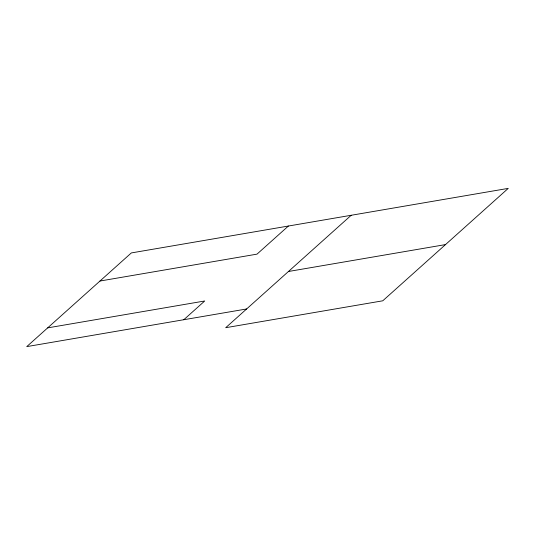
<?xml version="1.0" encoding="UTF-8"?>
<svg xmlns="http://www.w3.org/2000/svg" width="535" height="535" viewBox="0 0 535 535"><rect width="100%" height="100%" fill="white"/><g stroke="black" fill="none" stroke-linecap="round" stroke-linejoin="round"><path stroke-width="0.8" d="M183.799 319.723L204.718 300.984L47.668 327.881M288.385 226.031L257.007 254.138L99.958 281.036M351.201 215.277L225.703 327.708L382.746 300.81L508.25 188.38L131.336 252.928L26.75 346.62L246.615 308.969M288.452 271.492L445.501 244.595"/></g></svg>
